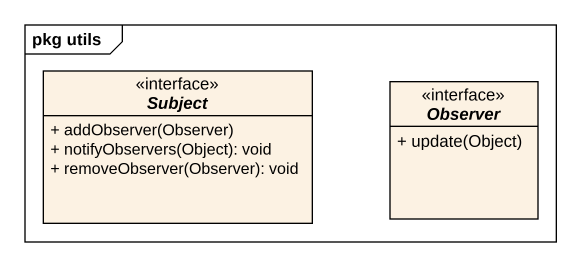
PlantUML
@startuml
mainframe pkg utils
hide circle
hide empty members
skinparam classAttributeIconSize 0
interface Subject {
  + addObserver(Observer)
  + notifyObservers(Object): void
  + removeObserver(Observer): void
}
interface Observer {
  + update(Object)
}
@enduml
